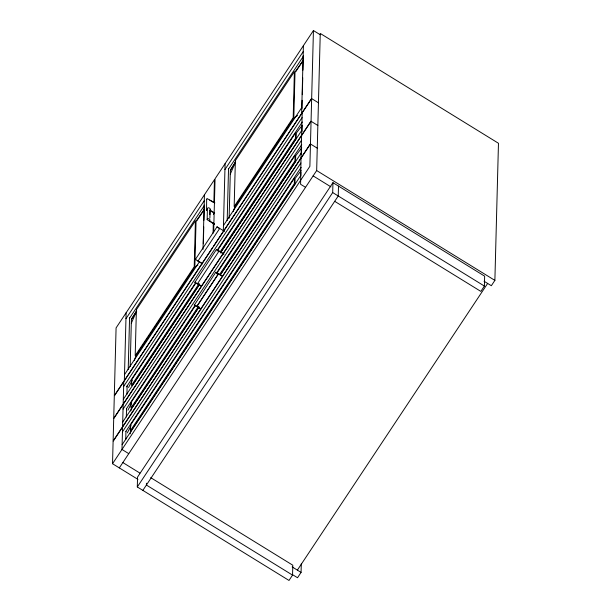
<?xml version="1.0" encoding="UTF-8"?>
<svg xmlns="http://www.w3.org/2000/svg" width="611" height="611" viewBox="0 0 611 611"><rect width="100%" height="100%" fill="white"/><g stroke="black" fill="none" stroke-linecap="round" stroke-linejoin="round"><path stroke-width="0.92" d="M137.941 479.383L112.531 463.726L113.111 441.333L310.464 143.982L317.246 148.16M122.574 427.081L121.986 449.467L128.768 453.645M122.582 426.784L123.17 404.39M123.178 404.092L123.766 381.707M124.346 380.546L126.118 312.786M125.729 439.699L125.95 431.297M126.324 417.008L126.546 408.614M126.92 394.324L127.134 385.931M128.211 369.602L129.57 317.842M130.174 366.455L131.411 319.324L136.551 310.862M150.711 477.649L292.806 565.221L292.547 575.111L289.003 580.45L137.299 486.959L137.559 477.061L332.949 182.674L484.645 276.164L484.386 286.063L480.849 291.401L334.698 201.325M146.441 483.24L146.396 485.042L292.547 575.111M134.283 360.597L135.81 356.083L194.84 267.144L196.047 221.151L204.578 208.954M222.633 276.264L215.828 272.2L194.298 305.126L196.78 306.585L218.433 273.774L222.335 276.18M224.016 254.061L216.424 249.517L194.856 282.404L197.376 283.901L219.028 251.09L223.71 253.977M224.611 231.378L217.02 226.834L195.375 259.446L202.661 263.899M202.997 249.38L204.433 194.794M203.326 243.774L203.769 226.834M203.944 220.243L204.334 205.189M206.571 210.574L206.648 199.255L207.076 198.529L214.866 202.867M214.492 224.344L207.167 219.7L207.404 208.603C207.679 206.48 211.627 208.786 209.993 210.092L209.871 214.621M209.879 218.104L210.092 209.94M213.063 233.318L213.331 222.962M213.552 214.492L213.606 212.613M213.873 202.256L214.461 179.672L116.082 327.901L114.31 395.668L212.689 247.432M213.651 232.424L215.057 178.779L313.435 30.55L320.217 34.728M215.828 272.2L218.425 273.972L196.788 306.439M216.424 249.517L219.028 251.09M217.02 226.834L219.616 228.606L197.979 261.065M223.313 231.424L225.092 163.664M227.185 220.487L228.537 168.72M229.117 218.272L230.378 170.202L235.518 161.739M233.257 211.475L234.784 206.961L293.815 118.022L295.014 72.029L303.545 59.832M301.628 113.432L303.4 45.672M301.926 108.766L302.147 100.296M302.3 94.652L302.743 77.712M302.934 70.181L303.308 56.067M301.002 158.234L300.597 184.278L305.531 187.317M301.009 157.936L301.597 135.55M301.605 135.252L302.193 112.867M300.818 175.884L300.918 172.149M301.391 154.132L301.536 148.534M301.979 131.441L302.132 125.851M310.464 143.982L309.876 166.368L112.531 463.726M311.06 121.291L310.472 143.684L113.119 441.035L113.707 418.65L311.06 121.291L317.842 125.476M311.656 98.608L311.068 120.993L113.715 418.352L114.303 395.959L311.656 98.608L318.438 102.785M313.435 30.55L311.663 98.31L213.277 246.546M292.669 574.745L297.534 577.739L301.07 572.4L301.299 563.831M119.313 467.904L316.666 170.553L320.256 33.445L498.469 143.28L494.879 280.388L491.343 285.719L484.049 281.228M137.299 486.959L332.69 192.564L332.949 182.674M338.494 186.095L338.234 195.986L142.852 490.381M207.121 219.486C207.396 217.363 211.337 219.67 209.71 220.976L214.385 223.855M206.365 210.138L207.442 209.359M130.792 411.119L131.579 408.431L199.064 306.76M130.196 433.81L130.983 431.122L294.945 184.079L295.09 178.481L301.154 170.576M131.304 323.28L136.658 310.915M230.278 174.158L235.632 161.793M128.531 387.534L132.32 380.149M127.936 410.218L131.724 402.84M127.34 432.901L131.128 425.523M125.965 318.667L204.273 200.675M224.932 169.553L303.247 51.561M129.364 318.476L204.525 205.235M228.338 169.354L303.491 56.113M131.411 319.324L136.658 311.419M196.727 220.907L204.601 209.038M230.378 170.202L235.625 162.297M295.693 71.785L303.575 59.916M124.499 374.658L199.66 261.416M223.473 225.535L301.781 107.544M123.636 386.465L302.071 117.618M126.523 386.855L195.68 282.656M217.317 250.044L302.315 121.986M196.024 282.862L131.701 379.775L131.556 385.365L199.041 283.695M217.111 251.09L295.663 132.732L295.518 138.33L220.128 251.915M132.175 385.747L199.652 284.069M220.739 252.297L296.129 138.705L296.282 133.114L302.338 125.202M123.3 399.334L199.316 284.802M220.434 252.985L301.727 130.494M123.048 409.149L301.475 140.309M126.454 408.744L195.085 305.34M216.729 272.727L301.719 144.67M195.428 305.546L131.105 402.458L130.96 408.056L198.445 306.378M216.515 273.774L295.067 155.415L294.922 161.014L219.532 274.606M220.151 274.988L295.541 161.396L295.686 155.797L301.742 147.893M122.704 422.025L198.728 307.486M220.365 274.874L301.139 153.178M122.452 431.832L300.879 162.992M125.858 431.427L301.124 167.361M122.116 444.709L300.543 175.869M297.374 570.124L487.639 283.443M195.375 259.446L195.826 259.591M194.779 282.129L195.237 282.274M194.191 304.813L194.573 304.927M293.815 118.022L297.626 115.494M194.84 267.144L197.895 265.121M316.666 170.553L494.879 280.388M313.122 175.884L330.979 186.89M332.69 192.564L484.386 286.063M209.688 200.095L213.59 202.501M209.993 210.092L214.675 212.972M210.848 211.039L213.995 212.972M197.468 260.599L202.18 263.509M196.872 283.29L201.584 286.192M197.384 283.703L201.286 286.108M194.71 305.004L200.988 308.876M196.795 306.386L200.691 308.792M122.849 462.565L139.896 473.074M292.165 566.909L301.07 572.4M206.762 199.598L206.648 199.255M130.517 425.141L130.372 430.74L294.326 183.697L294.471 178.099L130.517 425.141M136.398 309.708L135.199 355.701L194.222 266.763L195.428 220.77L136.398 309.708M235.372 160.586L234.166 206.579L293.196 117.648L294.395 71.655L235.372 160.586"/></g></svg>
